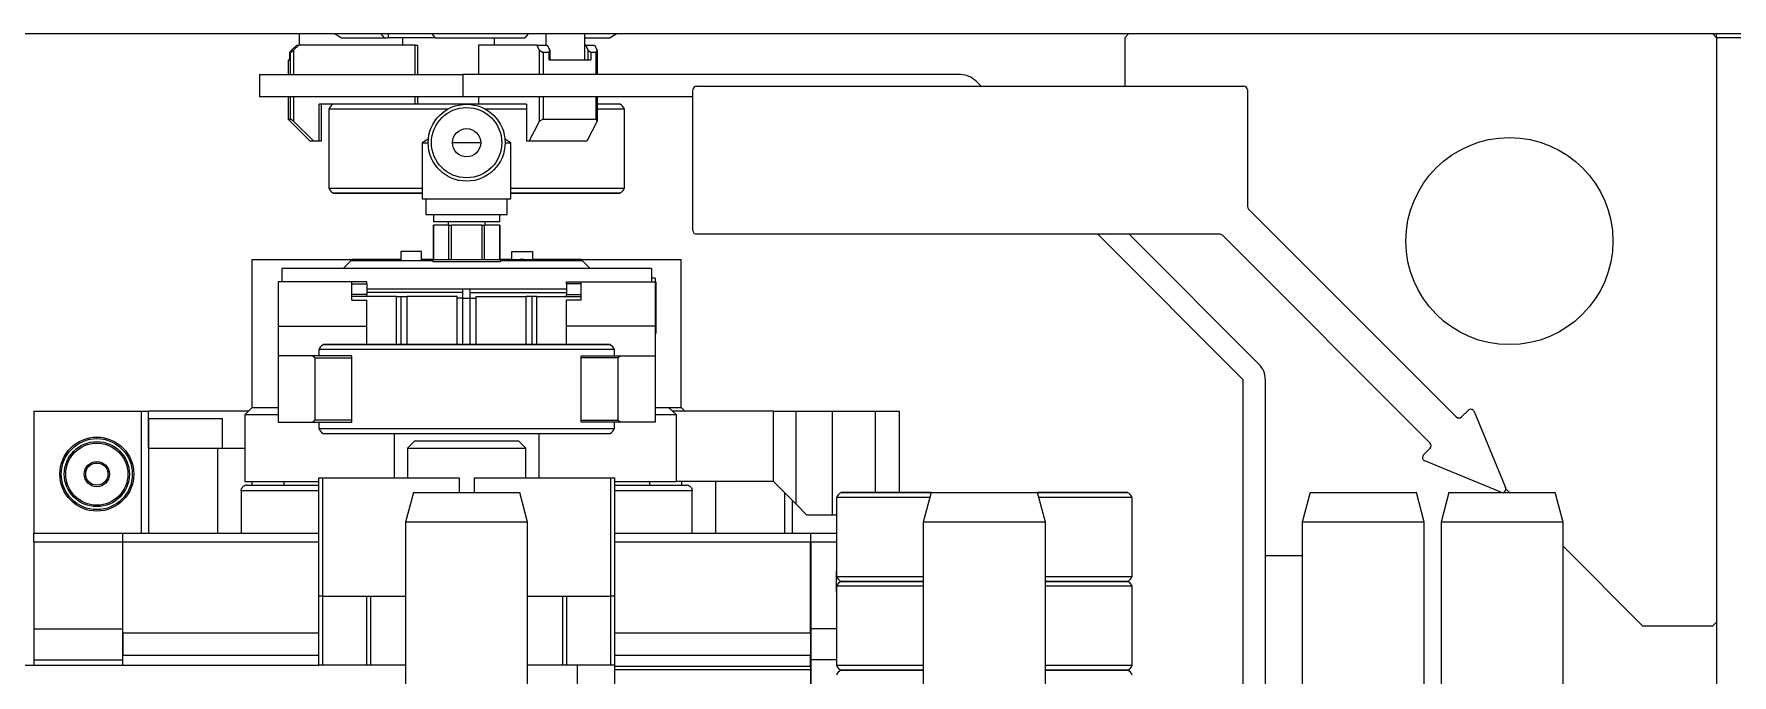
# Model space of a CAD drawing. Header units: millimetres. Extents: x 169 to 14583, y -399 to 10804.
# Drawn here: x 2824.8 to 3054.4, y 2113.3 to 2200 of the extents above; entities that cross this region are included whole.
import ezdxf

# ---------------------------------------------------------------- set-up
doc = ezdxf.new("R2010")
doc.units = ezdxf.units.MM
doc.header["$LTSCALE"] = 35

msp = doc.modelspace()

# ---------------------------------------------------------------- linework, layer by layer
at = {"color": 7, "linetype": 'Continuous', "lineweight": 18}
for p, q in [((3102.272, 2199.959), (2732.772, 2199.959)), ((2860.622, 2199.959), (2860.622, 2198.459)), ((2865.491, 2199.959), (2866.367, 2199.459)), ((2871.685, 2199.959), (2872.127, 2199.459)), ((2872.658, 2199.959), (2872.658, 2199.459)), ((2879.055, 2199.459), (2878.613, 2199.959)), ((2891.59, 2199.959), (2891.152, 2199.459)), ((2894.024, 2198.459), (2894.024, 2199.959)), ((2899.22, 2199.959), (2899.22, 2196.459)), ((2903.569, 2199.959), (2902.685, 2199.459)), ((2972.772, 2199.959), (2972.272, 2199.459)), ((3052.272, 2199.459), (3051.772, 2199.959)), ((3052.272, 2199.459), (3052.272, 2199.959)), ((2859.611, 2197.757), (2859.345, 2197.459)), ((2859.481, 2197.459), (2859.345, 2197.459)), ((2859.345, 2197.459), (2859.345, 2196.459)), ((2859.481, 2197.459), (2859.848, 2197.754)), ((2859.481, 2194.459), (2859.481, 2197.459)), ((2859.611, 2197.757), (2860.319, 2198.459)), ((2860.567, 2198.459), (2859.848, 2197.754)), ((2859.848, 2197.754), (2859.848, 2194.459)), ((2860.319, 2198.459), (2860.567, 2198.459)), ((2876.322, 2198.459), (2860.567, 2198.459)), ((2866.367, 2199.459), (2872.127, 2199.459)), ((2872.127, 2199.459), (2872.658, 2199.459)), ((2879.082, 2199.459), (2872.658, 2199.459)), ((2874.622, 2199.459), (2874.622, 2198.459)), ((2876.322, 2194.459), (2876.322, 2198.459)), ((2876.322, 2198.459), (2876.622, 2198.459)), ((2876.622, 2198.459), (2876.622, 2194.459)), ((2879.055, 2199.459), (2891.152, 2199.459)), ((2884.875, 2198.459), (2884.875, 2194.459)), ((2892.753, 2198.459), (2884.875, 2198.459)), ((2887.024, 2198.459), (2887.024, 2199.459)), ((2893.112, 2197.754), (2892.753, 2198.459)), ((2892.753, 2198.459), (2894.176, 2198.459)), ((2893.112, 2197.754), (2893.614, 2197.459)), ((2893.112, 2194.459), (2893.112, 2197.754)), ((2893.614, 2197.459), (2893.614, 2194.459)), ((2894.433, 2197.459), (2893.614, 2197.459)), ((2894.176, 2198.459), (2894.53, 2197.757)), ((2894.433, 2197.459), (2894.53, 2197.757)), ((2894.433, 2196.459), (2894.433, 2197.459)), ((2894.53, 2197.757), (2894.53, 2196.459)), ((2899.22, 2199.459), (2902.685, 2199.459)), ((2899.372, 2198.459), (2899.22, 2198.459)), ((2899.372, 2198.459), (2900.547, 2198.459)), ((2899.726, 2197.757), (2899.372, 2198.459)), ((2899.726, 2196.459), (2899.726, 2197.757)), ((2899.726, 2197.757), (2900.088, 2197.459)), ((2900.088, 2197.459), (2900.088, 2196.459)), ((2900.772, 2197.459), (2900.088, 2197.459)), ((2900.547, 2198.459), (2900.907, 2197.754)), ((2900.772, 2197.459), (2900.907, 2197.754)), ((2900.772, 2194.459), (2900.772, 2197.459)), ((2900.907, 2197.754), (2900.907, 2194.459)), ((2972.272, 2199.459), (2972.272, 2192.89)), ((3052.272, 2199.459), (3052.272, 1942.459)), ((3072.272, 2199.459), (3052.272, 2199.459)), ((2859.122, 2196.459), (2859.122, 2194.459)), ((2859.122, 2196.459), (2859.345, 2196.459)), ((2894.433, 2196.459), (2900.088, 2196.459)), ((2855.272, 2194.459), (2855.272, 2191.459)), ((2855.272, 2194.459), (2882.772, 2194.459)), ((2882.772, 2194.459), (2882.772, 2191.459)), ((2950.03, 2194.459), (2882.772, 2194.459)), ((2914.353, 2192.89), (2988.353, 2192.89)), ((2952.841, 2192.89), (2952.151, 2193.58)), ((2882.772, 2191.459), (2855.272, 2191.459)), ((2859.122, 2191.459), (2859.122, 2188.459)), ((2859.481, 2188.459), (2859.481, 2191.459)), ((2859.848, 2191.459), (2859.848, 2188.164)), ((2865.751, 2190.459), (2863.322, 2190.459)), ((2863.322, 2185.459), (2863.322, 2190.459)), ((2863.622, 2190.459), (2863.622, 2185.459)), ((2865.222, 2190.459), (2865.205, 2190.449)), ((2882.949, 2190.449), (2865.205, 2190.449)), ((2890.161, 2190.459), (2865.751, 2190.459)), ((2876.322, 2190.459), (2876.322, 2191.459)), ((2876.622, 2191.459), (2876.622, 2190.459)), ((2913.853, 2191.459), (2882.772, 2191.459)), ((2891.375, 2190.449), (2883.595, 2190.449)), ((2884.875, 2191.459), (2884.875, 2190.459)), ((2891.375, 2190.459), (2890.161, 2190.459)), ((2891.375, 2190.459), (2891.375, 2185.459)), ((2893.112, 2188.164), (2893.112, 2191.459)), ((2893.614, 2191.459), (2893.614, 2188.459)), ((2900.772, 2188.459), (2900.772, 2191.459)), ((2900.907, 2191.459), (2900.907, 2188.164)), ((2904.022, 2190.459), (2900.907, 2190.459)), ((2904.001, 2190.449), (2900.907, 2190.449)), ((2904.04, 2190.449), (2904.001, 2190.449)), ((2904.04, 2190.449), (2904.022, 2190.459)), ((2913.853, 2173.39), (2913.853, 2192.39)), ((2988.853, 2192.39), (2988.853, 2176.633)), ((2859.122, 2188.459), (2862.122, 2185.459)), ((2859.122, 2188.459), (2859.481, 2188.459)), ((2859.848, 2188.164), (2859.481, 2188.459)), ((2859.848, 2188.164), (2862.61, 2185.459)), ((2864.622, 2189.798), (2864.622, 2179.12)), ((2880.734, 2189.798), (2864.622, 2189.798)), ((2891.375, 2189.798), (2885.81, 2189.798)), ((2891.731, 2185.459), (2893.112, 2188.164)), ((2893.614, 2188.459), (2893.112, 2188.164)), ((2893.614, 2188.459), (2900.772, 2188.459)), ((2900.907, 2188.164), (2899.525, 2185.459)), ((2900.907, 2188.164), (2900.772, 2188.459)), ((2904.622, 2189.798), (2900.907, 2189.798)), ((2904.622, 2179.12), (2904.622, 2189.798)), ((2862.61, 2185.459), (2862.122, 2185.459)), ((2863.322, 2185.459), (2862.61, 2185.459)), ((2863.622, 2185.459), (2863.322, 2185.459)), ((2878.094, 2185.733), (2877.272, 2185.259)), ((2877.272, 2185.259), (2877.272, 2177.659)), ((2877.272, 2185.259), (2878.072, 2185.259)), ((2885.177, 2185.259), (2881.367, 2185.259)), ((2889.272, 2185.259), (2888.451, 2185.733)), ((2888.472, 2185.259), (2889.272, 2185.259)), ((2889.272, 2177.659), (2889.272, 2185.259)), ((2891.731, 2185.459), (2891.375, 2185.459)), ((2899.525, 2185.459), (2891.731, 2185.459)), ((2864.622, 2179.12), (2877.272, 2179.12)), ((2889.272, 2179.12), (2904.622, 2179.12)), ((2865.205, 2178.469), (2865.222, 2178.459)), ((2865.205, 2178.469), (2877.272, 2178.469)), ((2865.222, 2178.459), (2867.042, 2178.459)), ((2867.042, 2178.459), (2877.272, 2178.459)), ((2877.272, 2177.659), (2889.272, 2177.659)), ((2877.772, 2177.659), (2877.772, 2175.559)), ((2888.772, 2175.559), (2888.772, 2177.659)), ((2889.272, 2178.469), (2904.001, 2178.469)), ((2889.272, 2178.459), (2904.022, 2178.459)), ((2904.001, 2178.469), (2904.04, 2178.469)), ((2904.022, 2178.459), (2904.04, 2178.469)), ((2877.772, 2175.559), (2888.772, 2175.559)), ((2878.772, 2175.559), (2878.772, 2174.559)), ((2887.772, 2174.559), (2878.772, 2174.559)), ((2880.772, 2174.559), (2880.772, 2174.109)), ((2885.772, 2174.109), (2885.772, 2174.559)), ((2887.772, 2174.559), (2887.772, 2175.559)), ((2988.999, 2176.279), (3017.087, 2148.192)), ((2878.772, 2174.109), (2878.772, 2169.459)), ((2878.772, 2174.109), (2878.777, 2174.109)), ((2878.777, 2169.459), (2878.777, 2174.109)), ((2880.839, 2174.109), (2878.777, 2174.109)), ((2880.839, 2174.109), (2880.839, 2169.459)), ((2880.839, 2174.109), (2881.211, 2174.109)), ((2881.211, 2169.459), (2881.211, 2174.109)), ((2885.334, 2174.109), (2881.211, 2174.109)), ((2885.334, 2174.109), (2885.334, 2169.459)), ((2885.334, 2174.109), (2885.706, 2174.109)), ((2885.706, 2169.459), (2885.706, 2174.109)), ((2887.767, 2174.109), (2885.706, 2174.109)), ((2887.767, 2174.109), (2887.767, 2169.459)), ((2887.767, 2174.109), (2887.772, 2174.109)), ((2887.772, 2169.459), (2887.772, 2174.109)), ((2985.11, 2172.89), (2914.353, 2172.89)), ((2988.272, 2153.216), (2968.598, 2172.89)), ((2990.394, 2155.338), (2972.841, 2172.89)), ((3013.551, 2144.656), (2985.464, 2172.744)), ((2874.372, 2170.559), (2874.372, 2169.387)), ((2877.172, 2170.559), (2874.372, 2170.559)), ((2877.172, 2169.387), (2877.172, 2170.559)), ((2889.372, 2169.459), (2889.372, 2170.559)), ((2889.372, 2170.559), (2892.172, 2170.559)), ((2892.172, 2170.559), (2892.172, 2169.459)), ((2854.272, 2149.459), (2854.272, 2169.459)), ((2854.272, 2169.459), (2867.772, 2169.459)), ((2908.272, 2168.259), (2858.272, 2168.259)), ((2858.272, 2168.259), (2858.272, 2166.459)), ((2867.622, 2169.309), (2866.572, 2168.259)), ((2867.772, 2169.459), (2867.622, 2169.309)), ((2878.686, 2169.309), (2867.622, 2169.309)), ((2874.272, 2169.459), (2867.772, 2169.459)), ((2874.272, 2169.309), (2874.272, 2169.459)), ((2874.372, 2169.387), (2874.297, 2169.309)), ((2877.248, 2169.309), (2877.172, 2169.387)), ((2878.599, 2169.459), (2877.272, 2169.459)), ((2877.272, 2169.459), (2877.272, 2169.309)), ((2878.686, 2169.309), (2878.599, 2169.459)), ((2878.599, 2169.459), (2887.945, 2169.459)), ((2878.772, 2169.159), (2878.686, 2169.309)), ((2887.772, 2169.159), (2878.772, 2169.159)), ((2887.859, 2169.309), (2887.772, 2169.159)), ((2887.945, 2169.459), (2887.859, 2169.309)), ((2898.922, 2169.309), (2887.859, 2169.309)), ((2889.272, 2169.459), (2887.945, 2169.459)), ((2889.272, 2169.309), (2889.272, 2169.459)), ((2889.272, 2169.459), (2892.272, 2169.459)), ((2892.272, 2169.459), (2892.272, 2169.309)), ((2898.772, 2169.459), (2892.272, 2169.459)), ((2898.922, 2169.309), (2898.772, 2169.459)), ((2898.772, 2169.459), (2912.272, 2169.459)), ((2899.972, 2168.259), (2898.922, 2169.309)), ((2908.272, 2168.259), (2908.272, 2166.459)), ((2912.272, 2149.459), (2912.272, 2169.459)), ((2867.772, 2166.459), (2857.772, 2166.459)), ((2857.772, 2166.459), (2857.772, 2160.459)), ((2867.772, 2163.959), (2867.772, 2166.459)), ((2869.772, 2166.459), (2867.772, 2166.459)), ((2867.772, 2166.159), (2869.772, 2166.159)), ((2869.772, 2166.159), (2869.772, 2166.459)), ((2869.772, 2166.159), (2869.772, 2164.759)), ((2896.772, 2165.459), (2869.772, 2165.459)), ((2883.772, 2165.445), (2882.772, 2165.445)), ((2882.772, 2165.023), (2882.772, 2165.445)), ((2883.772, 2165.023), (2883.772, 2165.445)), ((2896.772, 2166.159), (2896.772, 2166.459)), ((2896.772, 2166.459), (2898.772, 2166.459)), ((2896.772, 2166.159), (2896.772, 2164.759)), ((2898.772, 2166.159), (2896.772, 2166.159)), ((2898.772, 2166.459), (2908.772, 2166.459)), ((2898.772, 2163.959), (2898.772, 2166.459)), ((2908.772, 2166.959), (2908.272, 2166.959)), ((2908.772, 2166.959), (2908.772, 2166.459)), ((2908.772, 2166.459), (2908.772, 2160.459)), ((2908.872, 2166.45), (2908.772, 2166.45)), ((2908.872, 2166.45), (2908.872, 2159.468)), ((2869.772, 2164.759), (2867.772, 2164.759)), ((2873.772, 2164.459), (2867.772, 2164.459)), ((2867.772, 2163.959), (2869.772, 2163.959)), ((2882.772, 2165.023), (2869.772, 2165.023)), ((2869.772, 2164.459), (2869.772, 2164.759)), ((2869.772, 2160.459), (2869.772, 2163.959)), ((2873.772, 2157.959), (2873.772, 2164.459)), ((2873.772, 2164.459), (2874.41, 2164.459)), ((2874.41, 2157.959), (2874.41, 2164.459)), ((2874.41, 2164.459), (2875.222, 2164.459)), ((2881.972, 2164.459), (2875.222, 2164.459)), ((2875.222, 2157.959), (2875.222, 2164.459)), ((2881.972, 2157.959), (2881.972, 2164.459)), ((2882.772, 2164.259), (2881.972, 2164.259)), ((2882.772, 2164.259), (2882.772, 2165.023)), ((2882.772, 2157.959), (2882.772, 2164.259)), ((2883.772, 2164.209), (2882.772, 2164.209)), ((2883.772, 2165.023), (2896.772, 2165.023)), ((2883.772, 2164.259), (2883.772, 2165.023)), ((2883.772, 2157.959), (2883.772, 2164.259)), ((2883.772, 2164.259), (2884.572, 2164.259)), ((2884.572, 2157.959), (2884.572, 2164.459)), ((2884.572, 2164.459), (2891.322, 2164.459)), ((2892.134, 2164.459), (2891.322, 2164.459)), ((2891.322, 2157.959), (2891.322, 2164.459)), ((2892.134, 2157.959), (2892.134, 2164.459)), ((2892.772, 2164.459), (2892.134, 2164.459)), ((2892.772, 2157.959), (2892.772, 2164.459)), ((2892.772, 2164.459), (2898.772, 2164.459)), ((2896.772, 2164.459), (2896.772, 2164.759)), ((2896.772, 2164.759), (2898.772, 2164.759)), ((2898.772, 2163.959), (2896.772, 2163.959)), ((2896.772, 2160.459), (2896.772, 2163.959)), ((2857.772, 2160.459), (2869.772, 2160.459)), ((2857.772, 2160.459), (2857.772, 2156.459)), ((2869.772, 2157.959), (2869.772, 2160.459)), ((2896.772, 2157.959), (2896.772, 2160.459)), ((2908.772, 2160.459), (2896.772, 2160.459)), ((2908.772, 2160.459), (2908.772, 2156.459)), ((2908.772, 2159.468), (2908.872, 2159.468)), ((2857.772, 2156.459), (2857.772, 2147.459)), ((2862.472, 2156.459), (2857.772, 2156.459)), ((2867.772, 2156.459), (2862.472, 2156.459)), ((2862.472, 2156.459), (2862.772, 2156.159)), ((2862.772, 2156.159), (2867.772, 2156.159)), ((2862.772, 2147.759), (2862.772, 2156.159)), ((2863.272, 2157.298), (2863.272, 2156.459)), ((2903.272, 2157.298), (2863.272, 2157.298)), ((2863.872, 2157.959), (2863.855, 2157.949)), ((2902.69, 2157.949), (2863.855, 2157.949)), ((2902.672, 2157.959), (2863.872, 2157.959)), ((2867.772, 2156.159), (2867.772, 2156.459)), ((2867.772, 2147.759), (2867.772, 2156.159)), ((2898.772, 2156.159), (2898.772, 2156.459)), ((2898.772, 2156.459), (2904.072, 2156.459)), ((2903.772, 2156.159), (2898.772, 2156.159)), ((2898.772, 2147.759), (2898.772, 2156.159)), ((2902.69, 2157.949), (2902.672, 2157.959)), ((2903.272, 2156.459), (2903.272, 2157.298)), ((2904.072, 2156.459), (2903.772, 2156.159)), ((2903.772, 2147.759), (2903.772, 2156.159)), ((2904.072, 2156.459), (2908.772, 2156.459)), ((2908.772, 2156.459), (2908.772, 2147.459)), ((2988.272, 2052.459), (2988.272, 2153.216)), ((2991.272, 2052.459), (2991.272, 2153.216)), ((2854.272, 2149.459), (2853.272, 2148.459)), ((2854.272, 2149.459), (2857.772, 2149.459)), ((2908.772, 2149.459), (2912.272, 2149.459)), ((2912.772, 2148.959), (2912.272, 2149.459)), ((3017.794, 2148.192), (3018.679, 2149.077)), ((2824.772, 2148.959), (2839.272, 2148.959)), ((2824.772, 2148.959), (2824.772, 2132.459)), ((2839.272, 2148.959), (2839.272, 2132.459)), ((2839.272, 2148.959), (2840.272, 2148.959)), ((2853.772, 2148.959), (2840.272, 2148.959)), ((2840.272, 2143.959), (2840.272, 2148.959)), ((2840.273, 2147.959), (2840.273, 2143.959)), ((2840.273, 2147.959), (2845.272, 2147.959)), ((2845.272, 2147.959), (2850.271, 2147.959)), ((2850.271, 2143.959), (2850.271, 2147.959)), ((2853.272, 2148.459), (2853.272, 2139.459)), ((2857.772, 2148.459), (2853.272, 2148.459)), ((2857.772, 2147.459), (2862.472, 2147.459)), ((2862.772, 2147.759), (2862.472, 2147.459)), ((2862.472, 2147.459), (2867.772, 2147.459)), ((2867.772, 2147.759), (2862.772, 2147.759)), ((2863.272, 2147.459), (2863.272, 2146.62)), ((2867.772, 2147.459), (2867.772, 2147.759)), ((2898.772, 2147.759), (2903.772, 2147.759)), ((2898.772, 2147.459), (2898.772, 2147.759)), ((2904.072, 2147.459), (2898.772, 2147.459)), ((2903.272, 2146.62), (2903.272, 2147.459)), ((2903.772, 2147.759), (2904.072, 2147.459)), ((2908.772, 2147.459), (2904.072, 2147.459)), ((2911.644, 2148.459), (2908.772, 2148.459)), ((2911.114, 2148.959), (2911.644, 2148.459)), ((2924.747, 2148.959), (2911.114, 2148.959)), ((2911.644, 2139.459), (2911.644, 2148.459)), ((2924.747, 2139.459), (2924.747, 2148.959)), ((2924.747, 2148.959), (2927.823, 2148.959)), ((2927.823, 2136.384), (2927.823, 2148.959)), ((2927.823, 2148.959), (2932.743, 2148.959)), ((2932.743, 2134.959), (2932.743, 2148.959)), ((2932.743, 2148.959), (2938.572, 2148.959)), ((2938.572, 2137.959), (2938.572, 2148.959)), ((2938.572, 2148.959), (2941.772, 2148.959)), ((2941.772, 2148.959), (2941.772, 2137.959)), ((3019.494, 2148.915), (3023.746, 2138.65)), ((2863.272, 2146.62), (2903.272, 2146.62)), ((2863.855, 2145.969), (2863.872, 2145.959)), ((2863.855, 2145.969), (2902.69, 2145.969)), ((2863.872, 2145.959), (2883.272, 2145.959)), ((2873.522, 2139.959), (2873.522, 2145.959)), ((2876.272, 2144.959), (2875.272, 2143.959)), ((2876.272, 2144.959), (2884.448, 2144.959)), ((2883.272, 2145.959), (2902.672, 2145.959)), ((2884.448, 2144.959), (2890.272, 2144.959)), ((2891.272, 2143.959), (2890.272, 2144.959)), ((2893.022, 2145.959), (2893.022, 2139.959)), ((2902.672, 2145.959), (2902.69, 2145.969)), ((2840.272, 2143.959), (2840.272, 2132.459)), ((2840.272, 2143.959), (2849.602, 2143.959)), ((2849.602, 2143.959), (2849.602, 2132.459)), ((2849.602, 2143.959), (2853.272, 2143.959)), ((2875.272, 2143.959), (2875.272, 2139.959)), ((2875.272, 2143.959), (2884.616, 2143.959)), ((2884.616, 2143.959), (2891.272, 2143.959)), ((2891.272, 2139.959), (2891.272, 2143.959)), ((3012.666, 2143.064), (3013.551, 2143.949)), ((3023.093, 2137.997), (3012.828, 2142.249)), ((2863.272, 2123.959), (2863.272, 2139.959)), ((2863.272, 2139.959), (2863.772, 2139.959)), ((2863.772, 2139.959), (2863.772, 2123.959)), ((2863.772, 2139.959), (2882.272, 2139.959)), ((2882.272, 2139.959), (2882.272, 2137.959)), ((2884.272, 2139.959), (2884.272, 2137.959)), ((2884.272, 2139.959), (2902.772, 2139.959)), ((2902.772, 2123.959), (2902.772, 2139.959)), ((2902.772, 2139.959), (2903.272, 2139.959)), ((2903.272, 2139.959), (2903.272, 2123.959)), ((2852.775, 2138.209), (2852.775, 2132.459)), ((2863.272, 2138.209), (2852.775, 2138.209)), ((2853.272, 2139.459), (2863.272, 2139.459)), ((2853.522, 2138.959), (2863.272, 2138.959)), ((2854.221, 2139.459), (2854.221, 2138.959)), ((2858.551, 2139.459), (2858.551, 2138.959)), ((2876.094, 2137.959), (2875.022, 2133.959)), ((2876.094, 2137.959), (2890.45, 2137.959)), ((2891.522, 2133.959), (2890.45, 2137.959)), ((2903.272, 2139.459), (2911.644, 2139.459)), ((2903.272, 2138.959), (2913.022, 2138.959)), ((2913.77, 2138.209), (2903.272, 2138.209)), ((2907.993, 2139.459), (2907.993, 2138.959)), ((2924.747, 2139.459), (2911.644, 2139.459)), ((2912.323, 2139.459), (2912.323, 2138.959)), ((2913.272, 2138.916), (2913.272, 2138.915)), ((2913.77, 2132.459), (2913.77, 2138.209)), ((2916.942, 2139.459), (2916.942, 2132.459)), ((2927.823, 2136.384), (2924.747, 2139.459)), ((2926.272, 2137.934), (2926.272, 2132.459)), ((2933.872, 2137.959), (2933.855, 2137.949)), ((2934.574, 2137.949), (2933.855, 2137.949)), ((2946.094, 2137.959), (2933.872, 2137.959)), ((2946.091, 2137.949), (2934.574, 2137.949)), ((2946.094, 2137.959), (2945.022, 2133.959)), ((2946.094, 2137.959), (2960.45, 2137.959)), ((2961.522, 2133.959), (2960.45, 2137.959)), ((2972.175, 2137.959), (2960.45, 2137.959)), ((2972.69, 2137.949), (2960.453, 2137.949)), ((2972.672, 2137.959), (2972.175, 2137.959)), ((2972.69, 2137.949), (2972.672, 2137.959)), ((2997.338, 2137.959), (2996.266, 2133.959)), ((2997.338, 2137.959), (3011.694, 2137.959)), ((3012.766, 2133.959), (3011.694, 2137.959)), ((3016.094, 2137.959), (3015.022, 2133.959)), ((3016.094, 2137.959), (3030.45, 2137.959)), ((3023.784, 2138.447), (3024.272, 2137.959)), ((3031.522, 2133.959), (3030.45, 2137.959)), ((2927.272, 2136.934), (2927.272, 2132.459)), ((2929.247, 2134.959), (2927.823, 2136.384)), ((2933.272, 2137.298), (2933.272, 2126.62)), ((2945.917, 2137.298), (2933.272, 2137.298)), ((2973.272, 2137.298), (2960.628, 2137.298)), ((2973.272, 2126.62), (2973.272, 2137.298)), ((2875.022, 2133.959), (2875.022, 1838.159)), ((2891.522, 2133.959), (2875.022, 2133.959)), ((2891.522, 1838.159), (2891.522, 2133.959)), ((2929.247, 2134.959), (2932.743, 2134.959)), ((2932.743, 2134.959), (2933.272, 2134.959)), ((2945.022, 2133.959), (2945.022, 1838.159)), ((2961.522, 2133.959), (2945.022, 2133.959)), ((2961.522, 1838.159), (2961.522, 2133.959)), ((2996.266, 2133.959), (2996.266, 1838.159)), ((3012.766, 2133.959), (2996.266, 2133.959)), ((3012.766, 1838.159), (3012.766, 2133.959)), ((3015.022, 2133.959), (3015.022, 1838.159)), ((3015.055, 2133.959), (3015.022, 2133.959)), ((3031.522, 2133.959), (3015.055, 2133.959)), ((3031.522, 1838.159), (3031.522, 2133.959)), ((2824.772, 2132.459), (2836.722, 2132.459)), ((2824.772, 2131.259), (2824.772, 2132.459)), ((2824.772, 2131.259), (2824.772, 2119.559)), ((2836.722, 2131.259), (2824.772, 2131.259)), ((2836.722, 2132.459), (2836.722, 2131.259)), ((2836.722, 2132.459), (2836.772, 2132.459)), ((2836.722, 2131.259), (2836.722, 2119.559)), ((2836.772, 2131.259), (2836.772, 2132.459)), ((2836.772, 2132.459), (2863.272, 2132.459)), ((2863.272, 2131.259), (2836.772, 2131.259)), ((2836.772, 2118.959), (2836.772, 2131.259)), ((2903.272, 2132.459), (2929.772, 2132.459)), ((2929.772, 2131.259), (2903.272, 2131.259)), ((2929.772, 2132.459), (2929.772, 2131.259)), ((2929.772, 2132.459), (2929.822, 2132.459)), ((2929.772, 2118.959), (2929.772, 2131.259)), ((2929.822, 2132.459), (2933.272, 2132.459)), ((2929.822, 2131.259), (2929.822, 2132.459)), ((2933.272, 2131.259), (2929.822, 2131.259)), ((2929.822, 2131.259), (2929.822, 2119.559)), ((3031.522, 2130.709), (3042.272, 2119.959)), ((2836.772, 2130.559), (2836.722, 2130.559)), ((2836.722, 2128.559), (2836.772, 2128.559)), ((2929.822, 2130.559), (2929.772, 2130.559)), ((2929.772, 2128.559), (2929.822, 2128.559)), ((2991.272, 2129.459), (2996.266, 2129.459)), ((2933.272, 2124.516), (2933.272, 2127.402)), ((2933.272, 2126.62), (2945.022, 2126.62)), ((2961.522, 2126.62), (2973.272, 2126.62)), ((2863.272, 2114.634), (2863.272, 2123.959)), ((2863.772, 2123.959), (2863.272, 2123.959)), ((2863.772, 2123.959), (2863.772, 2114.634)), ((2863.772, 2123.959), (2875.022, 2123.959)), ((2869.772, 2114.634), (2869.772, 2123.959)), ((2870.272, 2123.959), (2870.272, 2114.634)), ((2891.522, 2123.959), (2902.772, 2123.959)), ((2896.272, 2114.634), (2896.272, 2123.959)), ((2896.772, 2123.959), (2896.772, 2114.634)), ((2902.772, 2114.634), (2902.772, 2123.959)), ((2903.272, 2123.959), (2902.772, 2123.959)), ((2903.272, 2123.959), (2903.272, 2114.634)), ((2933.272, 2125.298), (2933.272, 2114.62)), ((2945.022, 2125.298), (2933.272, 2125.298)), ((2933.855, 2125.969), (2933.872, 2125.959)), ((2933.855, 2125.969), (2934.574, 2125.969)), ((2933.872, 2125.959), (2933.855, 2125.949)), ((2934.574, 2125.949), (2933.855, 2125.949)), ((2933.872, 2125.959), (2945.022, 2125.959)), ((2934.574, 2125.969), (2945.022, 2125.969)), ((2945.022, 2125.949), (2934.574, 2125.949)), ((2961.522, 2125.969), (2972.69, 2125.969)), ((2961.522, 2125.959), (2972.672, 2125.959)), ((2972.175, 2125.959), (2961.522, 2125.959)), ((2972.69, 2125.949), (2961.522, 2125.949)), ((2973.272, 2125.298), (2961.522, 2125.298)), ((2972.672, 2125.959), (2972.175, 2125.959)), ((2972.672, 2125.959), (2972.69, 2125.969)), ((2972.69, 2125.949), (2972.672, 2125.959)), ((2973.272, 2114.62), (2973.272, 2125.298)), ((2824.772, 2119.559), (2836.722, 2119.559)), ((2824.772, 2119.559), (2824.772, 2115.359)), ((2836.722, 2119.559), (2836.722, 2115.359)), ((2933.272, 2119.559), (2929.822, 2119.559)), ((2929.822, 2119.559), (2929.822, 2115.359)), ((3042.272, 2119.959), (3051.772, 2119.959)), ((3051.772, 2119.959), (3052.272, 2120.459)), ((2863.272, 2118.959), (2836.772, 2118.959)), ((2836.772, 2118.959), (2836.772, 2115.959)), ((2929.772, 2118.959), (2903.272, 2118.959)), ((2929.772, 2118.959), (2929.772, 2115.959)), ((2821.522, 2114.634), (2863.272, 2114.634)), ((2824.772, 2115.359), (2824.772, 2114.634)), ((2824.772, 2115.359), (2836.722, 2115.359)), ((2836.722, 2115.359), (2836.722, 2114.634)), ((2836.722, 2114.716), (2836.772, 2114.716)), ((2863.272, 2115.959), (2836.772, 2115.959)), ((2836.772, 2114.634), (2836.772, 2115.959)), ((2863.772, 2114.634), (2863.272, 2114.634)), ((2869.772, 2114.634), (2863.772, 2114.634)), ((2870.272, 2114.634), (2869.772, 2114.634)), ((2875.022, 2114.634), (2870.272, 2114.634)), ((2896.272, 2114.634), (2891.522, 2114.634)), ((2896.772, 2114.634), (2896.272, 2114.634)), ((2902.772, 2114.634), (2896.772, 2114.634)), ((2898.272, 2102.634), (2898.272, 2114.634)), ((2903.272, 2114.634), (2902.772, 2114.634)), ((2929.772, 2115.959), (2903.272, 2115.959)), ((2903.272, 2114.634), (2903.272, 2102.634)), ((2929.772, 2114.459), (2929.772, 2115.959)), ((2929.822, 2114.716), (2929.772, 2114.716)), ((2933.272, 2115.359), (2929.822, 2115.359)), ((2929.822, 2115.359), (2929.822, 2107.559)), ((2933.272, 2114.62), (2945.022, 2114.62)), ((2961.522, 2114.62), (2973.272, 2114.62)), ((2929.772, 2114.459), (2903.272, 2114.459)), ((2929.772, 2114.018), (2903.272, 2114.018)), ((2929.772, 2114.459), (2929.772, 2114.018)), ((2929.772, 2114.018), (2929.772, 2108.9)), ((2929.822, 2113.709), (2929.772, 2113.709)), ((2933.855, 2113.969), (2933.872, 2113.959)), ((2933.855, 2113.969), (2934.574, 2113.969)), ((2933.872, 2113.959), (2933.855, 2113.949)), ((2934.574, 2113.949), (2933.855, 2113.949)), ((2945.022, 2113.959), (2933.872, 2113.959)), ((2934.574, 2113.969), (2945.022, 2113.969)), ((2945.022, 2113.949), (2934.574, 2113.949)), ((2961.522, 2113.969), (2972.69, 2113.969)), ((2972.175, 2113.959), (2961.522, 2113.959)), ((2961.522, 2113.959), (2972.672, 2113.959)), ((2972.69, 2113.949), (2961.522, 2113.949)), ((2972.672, 2113.959), (2972.175, 2113.959)), ((2972.672, 2113.959), (2972.69, 2113.969)), ((2972.69, 2113.949), (2972.672, 2113.959))]:
    msp.add_line(p, q, dxfattribs=at)
at = {"color": 7, "linetype": 'Continuous', "lineweight": 18, "flags": 128}
msp.add_lwpolyline([(2890.262, 2169.459), (2890.772, 2169.559), (2891.282, 2169.459)], dxfattribs=at)
at = {"color": 7, "linetype": 'Continuous', "lineweight": 18}
for centre, radius in [((2883.272, 2185.259), 5.2), ((2883.272, 2185.259), 4.75), ((2883.272, 2185.259), 1.905), ((3024.272, 2171.959), 14), ((2833.272, 2140.459), 5), ((2833.272, 2140.459), 4.8), ((2833.272, 2140.459), 4.4), ((2833.272, 2140.459), 4.2), ((2833.272, 2140.459), 1.7), ((2833.272, 2140.459), 1.5)]:
    msp.add_circle(centre, radius, dxfattribs=at)
for centre, radius, start, end in [((2914.353, 2192.39), 0.5, 90, 180), ((2950.03, 2191.459), 3, 45, 90), ((2988.353, 2192.39), 0.5, 0, 90), ((2865.905, 2189.236), 1.4, 120, 156.36774), ((2903.34, 2189.236), 1.4, 23.63226, 60), ((2865.905, 2179.681), 1.4, 203.63226, 240), ((2903.34, 2179.681), 1.4, 300, 336.36774), ((2989.353, 2176.633), 0.5, 180, 225), ((2914.353, 2173.39), 0.5, 180, 270), ((2985.11, 2172.39), 0.5, 45, 90), ((2864.555, 2156.736), 1.4, 120, 156.36774), ((2901.99, 2156.736), 1.4, 23.63226, 60), ((2988.272, 2153.216), 3, 0, 45), ((3019.032, 2148.723), 0.5, 22.5, 135), ((3017.44, 2148.545), 0.5, 225, 315), ((2864.555, 2147.181), 1.4, 203.63226, 240), ((2901.99, 2147.181), 1.4, 300, 336.36774), ((3013.198, 2144.303), 0.5, 315, 45), ((3013.02, 2142.711), 0.5, 135, 247.5), ((2853.522, 2138.209), 0.75, 90, 109.49886), ((2913.022, 2138.209), 0.75, 70.53098, 90), ((2934.555, 2136.736), 1.4, 120, 156.36774), ((2971.99, 2136.736), 1.4, 23.63226, 60), ((3023.284, 2138.459), 0.5, 247.5, 22.5), ((2934.555, 2127.181), 1.4, 203.63226, 240), ((2971.99, 2127.181), 1.4, 300, 336.36774), ((2934.555, 2124.736), 1.4, 120, 156.36774), ((2971.99, 2124.736), 1.4, 23.63226, 60), ((2934.555, 2115.181), 1.4, 203.63226, 240), ((2971.99, 2115.181), 1.4, 300, 336.36774), ((2934.555, 2112.736), 1.4, 120, 156.36774), ((2971.99, 2112.736), 1.4, 23.63226, 60)]:
    msp.add_arc(centre, radius, start, end, dxfattribs=at)
for points, knots in [([(2910.584, 2149.459), (2910.697, 2149.352), (2910.874, 2149.186), (2911.051, 2149.019), (2911.114, 2148.959)], [0, 0, 0, 0, 0.6402455, 1, 1, 1, 1]), ([(2852.775, 2138.209), (2852.776, 2138.246), (2852.782, 2138.367), (2852.849, 2138.566), (2853.005, 2138.769), (2853.162, 2138.873), (2853.256, 2138.909), (2853.272, 2138.915)], [0, 0, 0, 0, 0.1212166, 0.3958129, 0.6704086, 0.9450166, 1, 1, 1, 1]), ([(2853.272, 2138.915), (2853.272, 2138.916), (2853.272, 2138.916), (2853.272, 2138.916), (2853.272, 2138.916)], [0, 0, 0, 0, 0.9999552, 1, 1, 1, 1]), ([(2913.272, 2138.915), (2913.317, 2138.896), (2913.439, 2138.844), (2913.606, 2138.699), (2913.719, 2138.505), (2913.764, 2138.336), (2913.768, 2138.246), (2913.77, 2138.209)], [0, 0, 0, 0, 0.1582772, 0.4327122, 0.7071287, 0.8788742, 1, 1, 1, 1])]:
    msp.add_open_spline(points, degree=3, knots=knots, dxfattribs=at)

doc.saveas('drawing.dxf')
